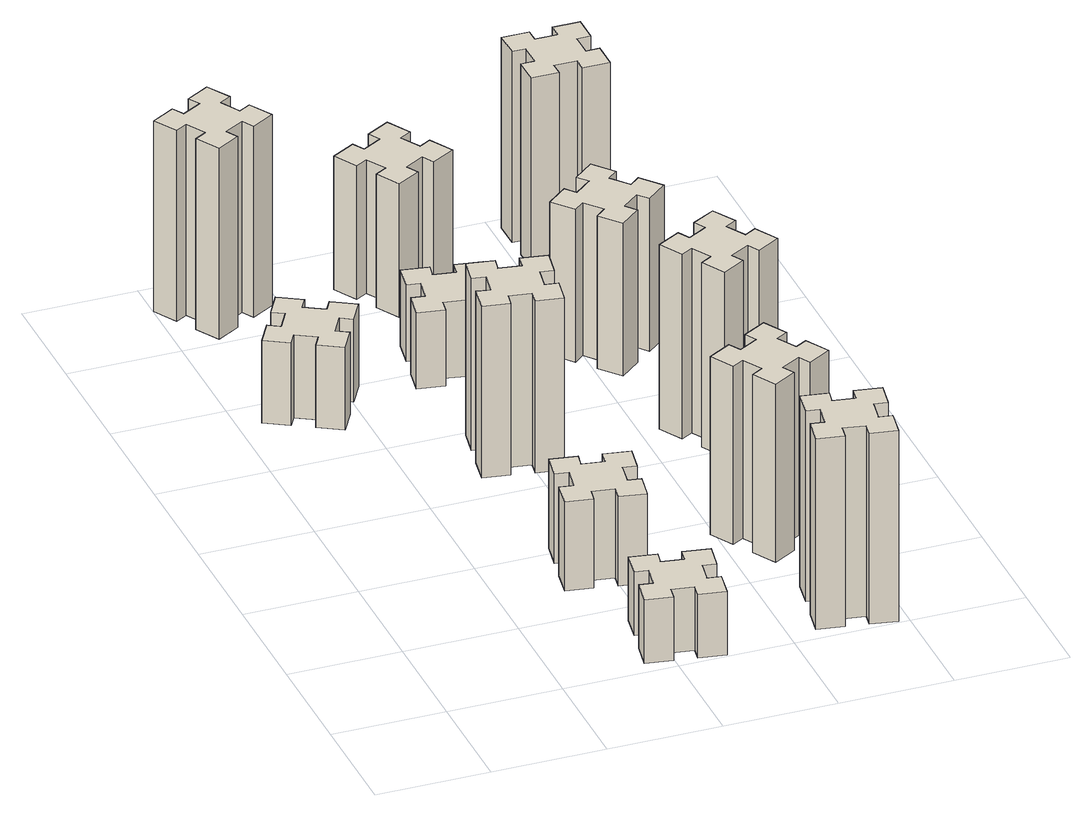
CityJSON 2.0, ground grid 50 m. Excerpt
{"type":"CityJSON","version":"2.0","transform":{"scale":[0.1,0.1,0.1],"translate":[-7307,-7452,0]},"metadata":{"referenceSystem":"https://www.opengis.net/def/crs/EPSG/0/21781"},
"CityObjects":{
"building1":{"type":"Building","attributes":{"class":"1000","function":"1000","usage":"1000","yearOfConstruction":2016,"roofType":"1000","measuredHeight":39,"storeysAboveGround":30,"storeysBelowGround":0},"geometry":[{"type":"Solid","lod":"1","boundaries":[[[[0,1,2,3,4,5,6,7,8,9,10,11,12,13,14,15,16,17,18,19]],[[17,16,20,21]],[[16,15,22,20]],[[15,14,23,22]],[[14,13,24,23]],[[13,12,25,24]],[[12,11,26,25]],[[11,10,27,26]],[[10,9,28,27]],[[9,8,29,28]],[[8,7,30,29]],[[7,6,31,30]],[[6,5,32,31]],[[5,4,33,32]],[[4,3,34,33]],[[3,2,35,34]],[[2,1,36,35]],[[1,0,37,36]],[[0,19,38,37]],[[19,18,39,38]],[[18,17,21,39]],[[24,25,26,27,28,29,30,31,32,33,34,35,36,37,38,39,21,20,22,23]]]]}]},
"building2":{"type":"Building","attributes":{"class":"1000","function":"1000","usage":"1000","yearOfConstruction":2016,"roofType":"1000","measuredHeight":30,"storeysAboveGround":30,"storeysBelowGround":0},"geometry":[{"type":"Solid","lod":"1","boundaries":[[[[40,41,42,43,44,45,46,47,48,49,50,51,52,53,54,55,56,57,58,59]],[[57,56,60,61]],[[56,55,62,60]],[[55,54,63,62]],[[54,53,64,63]],[[53,52,65,64]],[[52,51,66,65]],[[51,50,67,66]],[[50,49,68,67]],[[49,48,69,68]],[[48,47,70,69]],[[47,46,71,70]],[[46,45,72,71]],[[45,44,73,72]],[[44,43,74,73]],[[43,42,75,74]],[[42,41,76,75]],[[41,40,77,76]],[[40,59,78,77]],[[59,58,79,78]],[[58,57,61,79]],[[64,65,66,67,68,69,70,71,72,73,74,75,76,77,78,79,61,60,62,63]]]]}]},
"building3":{"type":"Building","attributes":{"class":"1000","function":"1000","usage":"1000","yearOfConstruction":2016,"roofType":"1000","measuredHeight":90,"storeysAboveGround":30,"storeysBelowGround":0},"geometry":[{"type":"Solid","lod":"1","boundaries":[[[[80,81,82,83,84,85,86,87,88,89,90,91,92,93,94,95,96,97,98,99]],[[97,96,100,101]],[[96,95,102,100]],[[95,94,103,102]],[[94,93,104,103]],[[93,92,105,104]],[[92,91,106,105]],[[91,90,107,106]],[[90,89,108,107]],[[89,88,109,108]],[[88,87,110,109]],[[87,86,111,110]],[[86,85,112,111]],[[85,84,113,112]],[[84,83,114,113]],[[83,82,115,114]],[[82,81,116,115]],[[81,80,117,116]],[[80,99,118,117]],[[99,98,119,118]],[[98,97,101,119]],[[104,105,106,107,108,109,110,111,112,113,114,115,116,117,118,119,101,100,102,103]]]]}]},
"building4":{"type":"Building","attributes":{"class":"1000","function":"1000","usage":"1000","yearOfConstruction":2016,"roofType":"1000","measuredHeight":42,"storeysAboveGround":30,"storeysBelowGround":0},"geometry":[{"type":"Solid","lod":"1","boundaries":[[[[120,121,122,123,124,125,126,127,128,129,130,131,132,133,134,135,136,137,138,139]],[[137,136,140,141]],[[136,135,142,140]],[[135,134,143,142]],[[134,133,144,143]],[[133,132,145,144]],[[132,131,146,145]],[[131,130,147,146]],[[130,129,148,147]],[[129,128,149,148]],[[128,127,150,149]],[[127,126,151,150]],[[126,125,152,151]],[[125,124,153,152]],[[124,123,154,153]],[[123,122,155,154]],[[122,121,156,155]],[[121,120,157,156]],[[120,139,158,157]],[[139,138,159,158]],[[138,137,141,159]],[[144,145,146,147,148,149,150,151,152,153,154,155,156,157,158,159,141,140,142,143]]]]}]},
"building5":{"type":"Building","attributes":{"class":"1000","function":"1000","usage":"1000","yearOfConstruction":2016,"roofType":"1000","measuredHeight":81,"storeysAboveGround":30,"storeysBelowGround":0},"geometry":[{"type":"Solid","lod":"1","boundaries":[[[[160,161,162,163,164,165,166,167,168,169,170,171,172,173,174,175,176,177,178,179]],[[177,176,180,181]],[[176,175,182,180]],[[175,174,183,182]],[[174,173,184,183]],[[173,172,185,184]],[[172,171,186,185]],[[171,170,187,186]],[[170,169,188,187]],[[169,168,189,188]],[[168,167,190,189]],[[167,166,191,190]],[[166,165,192,191]],[[165,164,193,192]],[[164,163,194,193]],[[163,162,195,194]],[[162,161,196,195]],[[161,160,197,196]],[[160,179,198,197]],[[179,178,199,198]],[[178,177,181,199]],[[184,185,186,187,188,189,190,191,192,193,194,195,196,197,198,199,181,180,182,183]]]]}]},
"building6":{"type":"Building","attributes":{"class":"1000","function":"1000","usage":"1000","yearOfConstruction":2016,"roofType":"1000","measuredHeight":36,"storeysAboveGround":30,"storeysBelowGround":0},"geometry":[{"type":"Solid","lod":"1","boundaries":[[[[200,201,202,203,204,205,206,207,208,209,210,211,212,213,214,215,216,217,218,219]],[[217,216,220,221]],[[216,215,222,220]],[[215,214,223,222]],[[214,213,224,223]],[[213,212,225,224]],[[212,211,226,225]],[[211,210,227,226]],[[210,209,228,227]],[[209,208,229,228]],[[208,207,230,229]],[[207,206,231,230]],[[206,205,232,231]],[[205,204,233,232]],[[204,203,234,233]],[[203,202,235,234]],[[202,201,236,235]],[[201,200,237,236]],[[200,219,238,237]],[[219,218,239,238]],[[218,217,221,239]],[[224,225,226,227,228,229,230,231,232,233,234,235,236,237,238,239,221,220,222,223]]]]}]},
"building7":{"type":"Building","attributes":{"class":"1000","function":"1000","usage":"1000","yearOfConstruction":2016,"roofType":"1000","measuredHeight":90,"storeysAboveGround":30,"storeysBelowGround":0},"geometry":[{"type":"Solid","lod":"1","boundaries":[[[[240,241,242,243,244,245,246,247,248,249,250,251,252,253,254,255,256,257,258,259]],[[257,256,260,261]],[[256,255,262,260]],[[255,254,263,262]],[[254,253,264,263]],[[253,252,265,264]],[[252,251,266,265]],[[251,250,267,266]],[[250,249,268,267]],[[249,248,269,268]],[[248,247,270,269]],[[247,246,271,270]],[[246,245,272,271]],[[245,244,273,272]],[[244,243,274,273]],[[243,242,275,274]],[[242,241,276,275]],[[241,240,277,276]],[[240,259,278,277]],[[259,258,279,278]],[[258,257,261,279]],[[264,265,266,267,268,269,270,271,272,273,274,275,276,277,278,279,261,260,262,263]]]]}]},
"building8":{"type":"Building","attributes":{"class":"1000","function":"1000","usage":"1000","yearOfConstruction":2016,"roofType":"1000","measuredHeight":63,"storeysAboveGround":30,"storeysBelowGround":0},"geometry":[{"type":"Solid","lod":"1","boundaries":[[[[280,281,282,283,284,285,286,287,288,289,290,291,292,293,294,295,296,297,298,299]],[[297,296,300,301]],[[296,295,302,300]],[[295,294,303,302]],[[294,293,304,303]],[[293,292,305,304]],[[292,291,306,305]],[[291,290,307,306]],[[290,289,308,307]],[[289,288,309,308]],[[288,287,310,309]],[[287,286,311,310]],[[286,285,312,311]],[[285,284,313,312]],[[284,283,314,313]],[[283,282,315,314]],[[282,281,316,315]],[[281,280,317,316]],[[280,299,318,317]],[[299,298,319,318]],[[298,297,301,319]],[[304,305,306,307,308,309,310,311,312,313,314,315,316,317,318,319,301,300,302,303]]]]}]},
"building9":{"type":"Building","attributes":{"class":"1000","function":"1000","usage":"1000","yearOfConstruction":2016,"roofType":"1000","measuredHeight":84,"storeysAboveGround":30,"storeysBelowGround":0},"geometry":[{"type":"Solid","lod":"1","boundaries":[[[[320,321,322,323,324,325,326,327,328,329,330,331,332,333,334,335,336,337,338,339]],[[337,336,340,341]],[[336,335,342,340]],[[335,334,343,342]],[[334,333,344,343]],[[333,332,345,344]],[[332,331,346,345]],[[331,330,347,346]],[[330,329,348,347]],[[329,328,349,348]],[[328,327,350,349]],[[327,326,351,350]],[[326,325,352,351]],[[325,324,353,352]],[[324,323,354,353]],[[323,322,355,354]],[[322,321,356,355]],[[321,320,357,356]],[[320,339,358,357]],[[339,338,359,358]],[[338,337,341,359]],[[344,345,346,347,348,349,350,351,352,353,354,355,356,357,358,359,341,340,342,343]]]]}]},
"building10":{"type":"Building","attributes":{"class":"1000","function":"1000","usage":"1000","yearOfConstruction":2016,"roofType":"1000","measuredHeight":87,"storeysAboveGround":30,"storeysBelowGround":0},"geometry":[{"type":"Solid","lod":"1","boundaries":[[[[360,361,362,363,364,365,366,367,368,369,370,371,372,373,374,375,376,377,378,379]],[[377,376,380,381]],[[376,375,382,380]],[[375,374,383,382]],[[374,373,384,383]],[[373,372,385,384]],[[372,371,386,385]],[[371,370,387,386]],[[370,369,388,387]],[[369,368,389,388]],[[368,367,390,389]],[[367,366,391,390]],[[366,365,392,391]],[[365,364,393,392]],[[364,363,394,393]],[[363,362,395,394]],[[362,361,396,395]],[[361,360,397,396]],[[360,379,398,397]],[[379,378,399,398]],[[378,377,381,399]],[[384,385,386,387,388,389,390,391,392,393,394,395,396,397,398,399,381,380,382,383]]]]}]},
"building11":{"type":"Building","attributes":{"class":"1000","function":"1000","usage":"1000","yearOfConstruction":2016,"roofType":"1000","measuredHeight":72,"storeysAboveGround":30,"storeysBelowGround":0},"geometry":[{"type":"Solid","lod":"1","boundaries":[[[[400,401,402,403,404,405,406,407,408,409,410,411,412,413,414,415,416,417,418,419]],[[417,416,420,421]],[[416,415,422,420]],[[415,414,423,422]],[[414,413,424,423]],[[413,412,425,424]],[[412,411,426,425]],[[411,410,427,426]],[[410,409,428,427]],[[409,408,429,428]],[[408,407,430,429]],[[407,406,431,430]],[[406,405,432,431]],[[405,404,433,432]],[[404,403,434,433]],[[403,402,435,434]],[[402,401,436,435]],[[401,400,437,436]],[[400,419,438,437]],[[419,418,439,438]],[[418,417,421,439]],[[424,425,426,427,428,429,430,431,432,433,434,435,436,437,438,439,421,420,422,423]]]]}]},
"building12":{"type":"Building","attributes":{"class":"1000","function":"1000","usage":"1000","yearOfConstruction":2016,"roofType":"1000","measuredHeight":90,"storeysAboveGround":30,"storeysBelowGround":0},"geometry":[{"type":"Solid","lod":"1","boundaries":[[[[440,441,442,443,444,445,446,447,448,449,450,451,452,453,454,455,456,457,458,459]],[[457,456,460,461]],[[456,455,462,460]],[[455,454,463,462]],[[454,453,464,463]],[[453,452,465,464]],[[452,451,466,465]],[[451,450,467,466]],[[450,449,468,467]],[[449,448,469,468]],[[448,447,470,469]],[[447,446,471,470]],[[446,445,472,471]],[[445,444,473,472]],[[444,443,474,473]],[[443,442,475,474]],[[442,441,476,475]],[[441,440,477,476]],[[440,459,478,477]],[[459,458,479,478]],[[458,457,461,479]],[[464,465,466,467,468,469,470,471,472,473,474,475,476,477,478,479,461,460,462,463]]]]}]}
},
"vertices":[
[406,2327,0],[456,2414,0],[508,2384,0],[568,2488,0],[464,2548,0],[434,2496,0],[347,2546,0],[377,2598,0],[273,2658,0],[213,2554,0],[265,2524,0],[215,2437,0],[163,2467,0],[103,2363,0],[207,2303,0],[237,2355,0],[324,2305,0],[294,2253,0],[398,2193,0],[458,2297,0],[324,2305,390],[294,2253,390],[237,2355,390],[207,2303,390],[103,2363,390],[163,2467,390],[215,2437,390],[265,2524,390],[213,2554,390],[273,2658,390],[377,2598,390],[347,2546,390],[434,2496,390],[464,2548,390],[568,2488,390],[508,2384,390],[456,2414,390],[406,2327,390],[458,2297,390],[398,2193,390],
[976,274,0],[958,175,0],[899,186,0],[878,67,0],[997,47,0],[1007,106,0],[1105,88,0],[1095,29,0],[1213,8,0],[1234,127,0],[1175,137,0],[1192,235,0],[1251,225,0],[1272,343,0],[1154,364,0],[1144,305,0],[1045,322,0],[1056,381,0],[937,402,0],[917,284,0],[1045,322,300],[1056,381,300],[1144,305,300],[1154,364,300],[1272,343,300],[1251,225,300],[1192,235,300],[1175,137,300],[1234,127,300],[1213,8,300],[1095,29,300],[1105,88,300],[1007,106,300],[997,47,300],[878,67,300],[899,186,300],[958,175,300],[976,274,300],[917,284,300],[937,402,300],
[224,3386,0],[137,3336,0],[107,3388,0],[3,3328,0],[63,3224,0],[115,3254,0],[165,3167,0],[113,3137,0],[173,3033,0],[277,3093,0],[247,3145,0],[334,3195,0],[364,3143,0],[468,3203,0],[408,3307,0],[356,3277,0],[306,3364,0],[358,3394,0],[298,3498,0],[194,3438,0],[306,3364,900],[358,3394,900],[356,3277,900],[408,3307,900],[468,3203,900],[364,3143,900],[334,3195,900],[247,3145,900],[277,3093,900],[173,3033,900],[113,3137,900],[165,3167,900],[115,3254,900],[63,3224,900],[3,3328,900],[107,3388,900],[137,3336,900],[224,3386,900],[194,3438,900],[298,3498,900],
[876,914,0],[858,815,0],[799,826,0],[778,707,0],[897,687,0],[907,746,0],[1005,728,0],[995,669,0],[1113,648,0],[1134,767,0],[1075,777,0],[1092,875,0],[1151,865,0],[1172,983,0],[1054,1004,0],[1044,945,0],[945,962,0],[956,1021,0],[837,1042,0],[817,924,0],[945,962,420],[956,1021,420],[1044,945,420],[1054,1004,420],[1172,983,420],[1151,865,420],[1092,875,420],[1075,777,420],[1134,767,420],[1113,648,420],[995,669,420],[1005,728,420],[907,746,420],[897,687,420],[778,707,420],[799,826,420],[858,815,420],[876,914,420],[817,924,420],[837,1042,420],
[907,1686,0],[1005,1668,0],[995,1609,0],[1113,1588,0],[1134,1707,0],[1075,1717,0],[1092,1815,0],[1151,1805,0],[1172,1923,0],[1054,1944,0],[1044,1885,0],[945,1902,0],[956,1961,0],[837,1982,0],[817,1864,0],[876,1854,0],[858,1755,0],[799,1766,0],[778,1647,0],[897,1627,0],[858,1755,810],[799,1766,810],[876,1854,810],[817,1864,810],[837,1982,810],[956,1961,810],[945,1902,810],[1044,1885,810],[1054,1944,810],[1172,1923,810],[1151,1805,810],[1092,1815,810],[1075,1717,810],[1134,1707,810],[1113,1588,810],[995,1609,810],[1005,1668,810],[907,1686,810],[897,1627,810],[778,1647,810],
[1044,2625,0],[945,2642,0],[956,2701,0],[837,2722,0],[817,2604,0],[876,2594,0],[858,2495,0],[799,2506,0],[778,2387,0],[897,2367,0],[907,2426,0],[1005,2408,0],[995,2349,0],[1113,2328,0],[1134,2447,0],[1075,2457,0],[1092,2555,0],[1151,2545,0],[1172,2663,0],[1054,2684,0],[1092,2555,360],[1151,2545,360],[1075,2457,360],[1134,2447,360],[1113,2328,360],[995,2349,360],[1005,2408,360],[907,2426,360],[897,2367,360],[778,2387,360],[799,2506,360],[858,2495,360],[876,2594,360],[817,2604,360],[837,2722,360],[956,2701,360],[945,2642,360],[1044,2625,360],[1054,2684,360],[1172,2663,360],
[1884,305,0],[1785,322,0],[1796,381,0],[1677,402,0],[1657,284,0],[1716,274,0],[1698,175,0],[1639,186,0],[1618,67,0],[1737,47,0],[1747,106,0],[1845,88,0],[1835,29,0],[1953,8,0],[1974,127,0],[1915,137,0],[1932,235,0],[1991,225,0],[2012,343,0],[1894,364,0],[1932,235,900],[1991,225,900],[1915,137,900],[1974,127,900],[1953,8,900],[1835,29,900],[1845,88,900],[1747,106,900],[1737,47,900],[1618,67,900],[1639,186,900],[1698,175,900],[1716,274,900],[1657,284,900],[1677,402,900],[1796,381,900],[1785,322,900],[1884,305,900],[1894,364,900],[2012,343,900],
[1096,3177,0],[1046,3264,0],[1098,3294,0],[1038,3398,0],[934,3338,0],[964,3286,0],[877,3236,0],[847,3288,0],[743,3228,0],[803,3124,0],[855,3154,0],[905,3067,0],[853,3037,0],[913,2933,0],[1017,2993,0],[987,3045,0],[1074,3095,0],[1104,3043,0],[1208,3103,0],[1148,3207,0],[1074,3095,630],[1104,3043,630],[987,3045,630],[1017,2993,630],[913,2933,630],[853,3037,630],[905,3067,630],[855,3154,630],[803,3124,630],[743,3228,630],[847,3288,630],[877,3236,630],[964,3286,630],[934,3338,630],[1038,3398,630],[1098,3294,630],[1046,3264,630],[1096,3177,630],[1148,3207,630],[1208,3103,630],
[1595,834,0],[1645,747,0],[1593,717,0],[1653,613,0],[1757,673,0],[1727,725,0],[1814,775,0],[1844,723,0],[1948,783,0],[1888,887,0],[1836,857,0],[1786,944,0],[1838,974,0],[1778,1078,0],[1674,1018,0],[1704,966,0],[1617,916,0],[1587,968,0],[1483,908,0],[1543,804,0],[1617,916,840],[1587,968,840],[1704,966,840],[1674,1018,840],[1778,1078,840],[1838,974,840],[1786,944,840],[1836,857,840],[1888,887,840],[1948,783,840],[1844,723,840],[1814,775,840],[1727,725,840],[1757,673,840],[1653,613,840],[1593,717,840],[1645,747,840],[1595,834,840],[1543,804,840],[1483,908,840],
[1936,1697,0],[1886,1784,0],[1938,1814,0],[1878,1918,0],[1774,1858,0],[1804,1806,0],[1717,1756,0],[1687,1808,0],[1583,1748,0],[1643,1644,0],[1695,1674,0],[1745,1587,0],[1693,1557,0],[1753,1453,0],[1857,1513,0],[1827,1565,0],[1914,1615,0],[1944,1563,0],[2048,1623,0],[1988,1727,0],[1914,1615,870],[1944,1563,870],[1827,1565,870],[1857,1513,870],[1753,1453,870],[1693,1557,870],[1745,1587,870],[1695,1674,870],[1643,1644,870],[1583,1748,870],[1687,1808,870],[1717,1756,870],[1804,1806,870],[1774,1858,870],[1878,1918,870],[1938,1814,870],[1886,1784,870],[1936,1697,870],[1988,1727,870],[2048,1623,870],
[1499,2393,0],[1563,2316,0],[1517,2278,0],[1594,2186,0],[1686,2263,0],[1648,2309,0],[1724,2373,0],[1763,2327,0],[1855,2404,0],[1778,2496,0],[1732,2458,0],[1667,2534,0],[1713,2573,0],[1636,2665,0],[1544,2588,0],[1583,2542,0],[1506,2477,0],[1468,2523,0],[1376,2446,0],[1453,2354,0],[1506,2477,720],[1468,2523,720],[1583,2542,720],[1544,2588,720],[1636,2665,720],[1713,2573,720],[1667,2534,720],[1732,2458,720],[1778,2496,720],[1855,2404,720],[1763,2327,720],[1724,2373,720],[1648,2309,720],[1686,2263,720],[1594,2186,720],[1517,2278,720],[1563,2316,720],[1499,2393,720],[1453,2354,720],[1376,2446,720],
[1665,3155,0],[1765,3155,0],[1765,3095,0],[1885,3095,0],[1885,3215,0],[1825,3215,0],[1825,3315,0],[1885,3315,0],[1885,3435,0],[1765,3435,0],[1765,3375,0],[1665,3375,0],[1665,3435,0],[1545,3435,0],[1545,3315,0],[1605,3315,0],[1605,3215,0],[1545,3215,0],[1545,3095,0],[1665,3095,0],[1605,3215,900],[1545,3215,900],[1605,3315,900],[1545,3315,900],[1545,3435,900],[1665,3435,900],[1665,3375,900],[1765,3375,900],[1765,3435,900],[1885,3435,900],[1885,3315,900],[1825,3315,900],[1825,3215,900],[1885,3215,900],[1885,3095,900],[1765,3095,900],[1765,3155,900],[1665,3155,900],[1665,3095,900],[1545,3095,900]
]}
